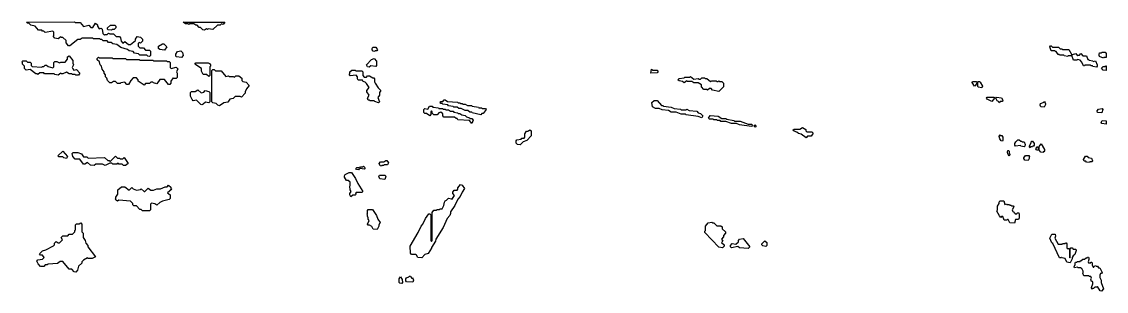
# Model space of a CAD drawing. Header units: millimetres. Extents: x 0 to 8737, y 0 to 572.
# Drawn here: x 1935 to 4112, y 30 to 572 of the extents above; entities that cross this region are included whole.
import ezdxf

# ---------------------------------------------------------------- set-up
doc = ezdxf.new("R2010")
doc.units = ezdxf.units.MM
doc.layers.add('K', color=7, linetype='Continuous')

msp = doc.modelspace()

# ---------------------------------------------------------------- linework, layer by layer
at = {"layer": 'K'}
for points in [[(2161.7, 508.6), (2159, 511.4), (2150.8, 512.9), (2148, 515.7), (2134.4, 520), (2126.2, 525.7), (2118, 527.2), (2115.2, 530), (2109.8, 530), (2107, 532.9), (2098.8, 532.9), (2096.1, 535.7), (2093.4, 535.7), (2092, 537.2), (2079.7, 537.2), (2078.3, 538.6), (2056.5, 538.6), (2052.4, 535.7), (2048.3, 535.7), (2031.9, 522.9), (2029.1, 522.9), (2024.3, 529.4), (2024.3, 533.6), (2018.2, 540), (2015.4, 540), (2014.1, 541.4), (2008.7, 537.1), (2001.8, 538.6), (1998.3, 542.3), (1999.7, 543.7), (1999.7, 550.8), (1997.7, 552.9), (1982.6, 550), (1979.9, 552.9), (1977.2, 552.9), (1975.8, 554.3), (1969, 554.3), (1962.1, 562.9), (1953.9, 564.3), (1949.8, 568.6), (1947.1, 568.6), (1944.8, 570.9), (2041.5, 571.6), (2042.9, 570.2), (2052.4, 570.2), (2059.3, 561.7), (2070.2, 564.5), (2074.3, 560.2), (2078.3, 560.2), (2083.8, 568.8), (2087.3, 565.1), (2087.3, 562.3), (2090.7, 557.4), (2094.8, 558.8), (2096.9, 556.6), (2098.3, 548), (2101.6, 544.5), (2102.9, 545.9), (2107, 545.9), (2109.8, 548.8), (2112.6, 547.4), (2119.4, 547.4), (2124.9, 541.6), (2131.7, 541.6), (2133.8, 539.4), (2135.2, 532.3), (2138.5, 528.8), (2142.6, 531.7), (2149.5, 525.9), (2153.5, 525.9), (2163.7, 533.7), (2163.7, 536.6), (2167.2, 541.6), (2174.1, 540.2), (2177.6, 536.6), (2177.6, 532.2), (2174.1, 528.6), (2171.3, 530), (2169.4, 527.9), (2169.4, 522.3), (2172.7, 518.8), (2179.6, 518.8), (2183.7, 514.5), (2191.9, 514.5), (2194, 512.3), (2194, 503.6), (2191.9, 501.4), (2188.4, 502.2), (2186.3, 504.3), (2172.6, 504.3), (2169.9, 507.2), (2161.7, 508.6)], [(2294.3, 560), (2291.6, 560), (2287.5, 564.3), (2284.7, 564.3), (2280.6, 567.2), (2272.5, 567.2), (2271.1, 565.7), (2269.7, 567.2), (2264.2, 567.2), (2259.2, 570.9), (2343.1, 570.9), (2339.5, 565.7), (2336.7, 567.1), (2334, 564.3), (2328.6, 564.3), (2319, 555.7), (2309.4, 557.1), (2308, 555.7), (2306.6, 557.1), (2302.6, 554.3), (2299.1, 555), (2294.3, 560)], [(2107.7, 559.4), (2113.9, 564.5), (2122.1, 564.5), (2124.3, 562.3), (2124.3, 559.4), (2120.8, 555.7), (2116.7, 555.7), (2115.3, 554.3), (2109.1, 555), (2107.7, 556.5), (2107.7, 559.4)], [(2217.8, 527.4), (2220.6, 527.4), (2226.8, 520.8), (2221.9, 514.3), (2212.3, 515.7), (2210.2, 517.9), (2210.2, 522.3), (2217.8, 527.4)], [(4027.1, 504.3), (4018.5, 504.3), (4017.9, 505.7), (4015.3, 505.7), (4011.3, 511.4), (4009.3, 511.4), (4008.7, 512.9), (4001.4, 512.9), (3999.1, 520.8), (4000.1, 523.1), (4001.6, 523.1), (4004.2, 520.2), (4016, 520.2), (4019.3, 517.4), (4023.9, 517.4), (4024.6, 515.9), (4037, 515.9), (4042.7, 505.1), (4041.6, 502.9), (4035.7, 502.9), (4035.1, 501.4), (4027.7, 502.9), (4027.1, 504.3)], [(1966.2, 467.2), (1963.5, 467.2), (1952.6, 475.7), (1944.4, 474.3), (1940.9, 477.9), (1940.9, 482.2), (1936.8, 486.5), (1936.8, 489.4), (1935.4, 490.8), (1937.5, 493.1), (1944.4, 493.1), (1947.2, 490.2), (1952.6, 490.2), (1954.7, 488), (1954.7, 483.7), (1956.7, 481.6), (1975.8, 480.2), (1977.2, 481.6), (1979.9, 481.6), (1982.6, 484.5), (1985.4, 484.5), (1988.2, 481.6), (1997.7, 478.8), (1999.7, 480.9), (1999.7, 489.4), (2001.8, 491.6), (2005.9, 491.6), (2011.4, 488.8), (2014.1, 490.2), (2022.3, 490.2), (2027, 496.6), (2027, 500.9), (2030.5, 503.1), (2038.1, 493.7), (2038.1, 488), (2039.5, 485.1), (2036.8, 479.4), (2038.1, 476.6), (2040.1, 474.5), (2045.6, 475.9), (2051.8, 468), (2049.7, 464.3), (2044.1, 464.3), (2042.8, 465.7), (2037.3, 465.7), (2035.9, 467.2), (2030.5, 467.2), (2025, 470), (2018.2, 467.2), (2015.4, 467.2), (2014.1, 468.5), (2008.7, 464.3), (2001.8, 465.7), (2000.4, 467.2), (1981.3, 467.2), (1979.9, 468.6), (1971.8, 468.6), (1967.6, 465.7), (1966.2, 467.2)], [(2258.2, 509.4), (2259.6, 503.7), (2256.1, 500), (2245.8, 500.7), (2244.4, 502.2), (2244.4, 506.6), (2247.8, 511.6), (2254.7, 513.1), (2258.2, 509.4)], [(2640.6, 512.2), (2638.6, 515.1), (2638.6, 518), (2640.1, 520.2), (2646, 520.2), (2649.4, 515.1), (2647.9, 512.9), (2645, 512.9), (2644, 511.4), (2640.6, 512.2)], [(4080.2, 484.3), (4069.2, 484.3), (4068.5, 482.9), (4066.4, 482.9), (4063.1, 490.1), (4059.9, 494.3), (4054.1, 495.7), (4053.4, 494.3), (4046.7, 494.3), (4043.1, 503.7), (4044.1, 505.9), (4050.8, 507.4), (4054.7, 503.1), (4055.3, 504.5), (4058.6, 504.5), (4061.3, 507.4), (4065.2, 503.1), (4072.5, 503.1), (4075.1, 495.9), (4077.1, 495.9), (4077.7, 494.5), (4085, 493.1), (4085.6, 491.7), (4090.8, 493.1), (4093.8, 485.1), (4093.8, 482.2), (4092.8, 480), (4085.5, 481.4), (4084.8, 482.9), (4080.9, 482.9), (4080.2, 484.3)], [(4097.6, 506.6), (4098.6, 508.8), (4102.5, 508.8), (4103.2, 510.2), (4109.9, 510.2), (4112.2, 508), (4111.9, 500), (4107.3, 500), (4106.6, 498.6), (4098.6, 501.5), (4097.6, 503.7), (4097.6, 506.6)], [(2134.5, 448.6), (2133.1, 447.2), (2127.5, 447.2), (2123.4, 451.4), (2119.4, 451.4), (2115.3, 448.6), (2112.5, 448.6), (2107.7, 453.6), (2106.3, 457.9), (2103.6, 460.8), (2103.6, 465.1), (2100.8, 467.9), (2100.8, 470.8), (2096.7, 476.5), (2095.4, 482.2), (2092.6, 485.1), (2091.3, 490.8), (2087.1, 495.1), (2087.1, 498), (2089.3, 500.3), (2090.7, 498.8), (2116.7, 498.8), (2118, 497.4), (2144, 497.4), (2145.4, 495.9), (2171.4, 495.9), (2172.7, 494.5), (2198.7, 494.5), (2200.1, 493.1), (2226, 493.1), (2227.4, 491.6), (2231.5, 491.6), (2233.6, 489.4), (2233.6, 479.4), (2235.6, 477.4), (2245.2, 480.2), (2248.7, 476.6), (2245.9, 470.8), (2247.3, 468), (2247.3, 459.4), (2245.2, 457.2), (2241, 457.2), (2239.7, 458.5), (2235, 452.2), (2235, 447.9), (2232.9, 445.7), (2230.1, 445.7), (2221.9, 455.7), (2212.4, 455.7), (2206.9, 447.1), (2200, 448.6), (2198.6, 450), (2194.6, 450), (2191.9, 447.2), (2183.7, 447.2), (2180.9, 444.3), (2169.2, 452.2), (2169.2, 455.1), (2165.8, 458.6), (2159.1, 458.6), (2154.3, 453.6), (2149.5, 445.7), (2146.7, 445.7), (2142.6, 450), (2134.5, 448.6)], [(2312.2, 487.3), (2314.3, 485.1), (2314.3, 482.2), (2312.9, 480.8), (2312.9, 463.6), (2310.8, 461.4), (2306.6, 465.7), (2299.8, 465.7), (2296.3, 472.2), (2296.3, 477.9), (2282.6, 486.5), (2284.7, 488.8), (2309.4, 488.8), (2312.2, 487.3)], [(2629.1, 480.7), (2627.2, 485.1), (2637.3, 495.9), (2643.1, 497.4), (2647.4, 492.3), (2647.4, 483.7), (2645.9, 481.4), (2636.4, 482.9), (2632.6, 480), (2629.1, 480.7)], [(4109.8, 481.6), (4110.4, 483.1), (4111.9, 483.1), (4112.2, 473.6), (4105.8, 474.3), (4102.8, 478), (4105.8, 481.6), (4109.8, 481.6)], [(2345, 461.7), (2350.4, 463.1), (2351.8, 461.6), (2360, 461.6), (2362.7, 460.2), (2365.4, 463.1), (2370.9, 463.1), (2377.2, 458), (2377.2, 453.7), (2379.2, 451.6), (2386, 450.2), (2392.2, 443.7), (2386.7, 436.5), (2384, 430.8), (2384, 427.9), (2376.4, 420), (2373.6, 421.4), (2364.1, 421.4), (2360, 417.2), (2353.2, 415.7), (2349.1, 410), (2340.9, 408.6), (2332.6, 402.9), (2329.2, 403.6), (2325.7, 407.2), (2318.9, 408.6), (2316.8, 410.8), (2316.8, 473.7), (2318.9, 475.9), (2321.7, 475.9), (2324.5, 473.1), (2335.4, 473.1), (2345, 461.7)], [(2643, 412.9), (2634.4, 412.9), (2633.4, 414.3), (2630.6, 414.3), (2629.1, 418), (2632.9, 423.7), (2628.1, 430.8), (2628.1, 433.7), (2632.9, 439.4), (2627.7, 447.2), (2624.8, 450), (2621, 451.5), (2619.1, 454.3), (2610.5, 454.3), (2609.1, 456.5), (2609.1, 460.8), (2606.7, 464.3), (2594.3, 462.9), (2592.8, 465.1), (2593.8, 466.6), (2593.8, 470.9), (2598.1, 474.5), (2604.9, 474.5), (2605.9, 473.1), (2618.3, 473.1), (2619.8, 470.9), (2619.8, 463.7), (2623, 460.2), (2627.7, 460.2), (2629.6, 463.1), (2633.5, 463.1), (2640.2, 458.8), (2642.1, 458.8), (2643.6, 456.6), (2643.6, 450.8), (2644.6, 448), (2650.7, 438.7), (2656.1, 433.7), (2653.2, 429.4), (2653.2, 423.7), (2650.3, 419.4), (2653.2, 410.8), (2651.7, 408.6), (2643.9, 411.5), (2643, 412.9)], [(3198.4, 467.9), (3199.1, 476), (3202.1, 474.5), (3210.6, 474.5), (3212.9, 472.3), (3210.6, 468.6), (3198.4, 467.9)], [(3321.7, 434.3), (3318.9, 437.2), (3316.1, 437.2), (3311.8, 434.3), (3310.3, 435.7), (3304.6, 435.7), (3299.6, 440.8), (3299.6, 445.1), (3293.2, 448.6), (3284.7, 448.6), (3280.4, 451.4), (3271.8, 451.4), (3270.4, 452.8), (3264.7, 448.5), (3261.9, 451.4), (3254.7, 452.9), (3252.5, 455.1), (3254.7, 457.3), (3264.7, 458.8), (3266.1, 460.2), (3276.1, 460.2), (3277.6, 461.7), (3284.7, 455.9), (3293.3, 457.4), (3294.7, 455.9), (3297.5, 455.9), (3300.3, 458.8), (3306.1, 458.8), (3307.6, 457.4), (3310.4, 457.4), (3317.5, 451.7), (3320.3, 453.1), (3328.9, 453.1), (3330.4, 451.6), (3333.1, 451.6), (3334.6, 453.1), (3336.1, 451.6), (3340.3, 451.6), (3344, 448), (3344, 440.8), (3334.6, 431.4), (3321.7, 434.3)], [(3851.9, 451.6), (3853, 449.4), (3849.3, 442.9), (3847.6, 442.1), (3842.9, 449.4), (3843.9, 451.6), (3851.9, 451.6)], [(3855.1, 451.6), (3857.8, 451.6), (3859.2, 450.2), (3863.5, 442.3), (3862.4, 438.6), (3855.1, 440), (3854.1, 442.2), (3854.1, 449.4), (3855.1, 451.6)], [(2295.7, 428.8), (2301.1, 430.2), (2303.9, 433.1), (2310.8, 431.6), (2312.9, 429.4), (2312.9, 410.8), (2310.8, 408.6), (2304, 410), (2299.9, 405.7), (2297.1, 404.3), (2295, 405), (2286.1, 414.3), (2279.3, 412.9), (2277.2, 415.1), (2274.4, 422.2), (2274.4, 429.4), (2276.5, 431.6), (2283.4, 431.6), (2288.9, 434.5), (2295.7, 428.8)], [(2834.8, 390), (2831, 392.9), (2825.3, 392.9), (2817.7, 397.2), (2812.9, 397.2), (2809.1, 400), (2802.4, 400), (2801.4, 401.4), (2791.9, 402.9), (2790.9, 404.3), (2780.4, 405.7), (2779.5, 407.2), (2776.6, 407.2), (2775.1, 409.4), (2776.6, 411.6), (2780.4, 411.6), (2783.3, 414.5), (2785.3, 414.5), (2790.1, 411.6), (2810.1, 410.2), (2811.1, 408.8), (2814.9, 408.8), (2815.8, 407.4), (2819.7, 407.4), (2820.6, 405.9), (2825.4, 405.9), (2830.1, 403.1), (2838.8, 403.1), (2839.7, 401.6), (2852.1, 400.2), (2853.1, 398.8), (2858.8, 398.8), (2859.8, 397.4), (2866.4, 397.4), (2867.9, 395.1), (2861.7, 387.2), (2858.8, 387.2), (2856.9, 384.3), (2839.6, 388.6), (2838.6, 390), (2834.8, 390)], [(3886.7, 420.2), (3887.8, 418), (3882.8, 411.4), (3872.8, 415.7), (3871.8, 418), (3872.8, 420.2), (3886.7, 420.2)], [(3901.8, 418.8), (3904.8, 413.7), (3903.8, 411.4), (3899.2, 411.4), (3897.1, 408.5), (3895.8, 411.5), (3893.1, 412.9), (3890.8, 418), (3891.8, 420.2), (3901.8, 418.8)], [(2809.1, 377.2), (2807.2, 377.2), (2804.3, 380), (2782.3, 380), (2780.9, 382.2), (2780.9, 386.5), (2776.6, 390), (2772.9, 388.6), (2769.1, 384.3), (2762.3, 384.3), (2758.9, 387.9), (2758.9, 390.8), (2757.6, 392.8), (2756.2, 390.8), (2756.2, 385.1), (2754.7, 382.8), (2748, 387.2), (2744.2, 387.2), (2742.7, 389.4), (2742.7, 395.1), (2744.2, 397.4), (2750.8, 395.9), (2753.7, 401.6), (2759.5, 401.6), (2760.5, 400.2), (2771.9, 398.8), (2772.9, 397.4), (2780.5, 397.4), (2781.5, 395.9), (2785.3, 395.9), (2786.3, 394.5), (2792, 394.5), (2795.8, 391.6), (2801.5, 391.6), (2802.5, 390.2), (2810.1, 388.8), (2811.1, 387.4), (2814.9, 387.4), (2818.7, 384.5), (2825.4, 383.1), (2828.3, 380.2), (2834, 378.8), (2834.9, 377.4), (2838.8, 377.4), (2841.2, 373.7), (2838.7, 367.1), (2833.9, 372.9), (2811, 374.3), (2809.1, 377.2)], [(3293.2, 381.4), (3269, 384.3), (3267.6, 385.7), (3259, 385.7), (3249.1, 390), (3239.1, 390), (3233.4, 392.9), (3220.5, 394.3), (3214.8, 397.2), (3207.7, 397.2), (3201.2, 400.8), (3199.8, 409.4), (3204.9, 413.1), (3210.6, 413.1), (3219.2, 403.1), (3222, 403.1), (3223.5, 401.6), (3239.1, 400.2), (3244.8, 397.3), (3257.7, 395.9), (3259.1, 394.5), (3269, 394.5), (3270.4, 396), (3274.8, 393.1), (3290.5, 391.6), (3293.3, 388.8), (3297.6, 387.3), (3302.6, 382.3), (3300.4, 378.6), (3293.2, 381.4)], [(3988.4, 411.8), (3990.1, 406.6), (3990.1, 405.1), (3987.8, 400), (3980.8, 400.7), (3979.4, 403.7), (3980.4, 407.3), (3987.7, 410.2), (3988.4, 411.8)], [(4105, 395.1), (4103.3, 388.6), (4094.3, 389.3), (4093.6, 392.3), (4096.6, 395.9), (4104, 397.4), (4105, 395.1)], [(3370.2, 367.2), (3360.2, 367.2), (3348.8, 371.4), (3338.8, 371.4), (3337.4, 372.9), (3331.7, 372.9), (3330.3, 374.3), (3324.6, 374.3), (3323.1, 375.7), (3316, 375.7), (3313.8, 378), (3317.4, 383.1), (3333.2, 381.6), (3340.3, 377.4), (3348.9, 377.4), (3350.3, 375.9), (3364.6, 373.1), (3366, 371.6), (3377.4, 371.6), (3393.1, 365.9), (3400.2, 365.9), (3402.4, 363.7), (3400.2, 361.4), (3375.9, 364.3), (3370.2, 367.2)], [(4111.9, 365.7), (4103.2, 367.2), (4102.2, 369.4), (4103.9, 373.1), (4112.2, 372.3), (4111.9, 365.7)], [(2927.8, 332.3), (2929.3, 334.5), (2937.9, 335.9), (2938.9, 337.4), (2943.6, 337.4), (2945, 339.4), (2945, 346.6), (2948.4, 351.6), (2951.3, 351.6), (2955.1, 354.5), (2957.6, 352.3), (2957.6, 342.2), (2949.5, 332.9), (2941.8, 330), (2936.1, 324.3), (2930.8, 325), (2927.8, 327.9), (2927.8, 332.3)], [(3407.3, 364.5), (3409.6, 362.3), (3407.3, 360), (3405, 362.3), (3407.3, 364.5)], [(3494.2, 347.2), (3491.3, 350), (3485.6, 351.4), (3483.4, 353.7), (3485.6, 355.9), (3497.1, 355.9), (3502.8, 358.8), (3509.3, 355.2), (3509.3, 352.3), (3511.4, 350.2), (3521.4, 350.2), (3523.6, 348), (3519.9, 341.4), (3512.8, 341.4), (3509.9, 338.6), (3499.9, 345.7), (3494.2, 347.2)], [(3902.5, 343.1), (3904.8, 339.4), (3904.8, 333.7), (3903.8, 331.4), (3901.4, 332.2), (3898.7, 336.5), (3897.4, 340.8), (3898.4, 344.7), (3899.2, 343.1), (3902.5, 343.1)], [(3934.5, 334.5), (3937.2, 334.5), (3940.5, 331.6), (3942.5, 331.6), (3943.2, 330.2), (3947.1, 330.2), (3949.4, 325.1), (3948.4, 321.5), (3947.1, 320), (3940.4, 321.5), (3939.8, 322.9), (3929.9, 321.4), (3928.9, 323.7), (3928.9, 326.6), (3930.6, 330.2), (3934.5, 334.5)], [(3966.1, 321.4), (3964.8, 321.4), (3964.2, 320), (3960.2, 320), (3959.6, 318.5), (3958.4, 319.3), (3957.8, 322.3), (3961.1, 328), (3962.1, 331.6), (3964.2, 331.6), (3967.2, 326.6), (3967.2, 323.7), (3966.1, 321.4)], [(2007.8, 302.3), (2018.2, 311.7), (2027.2, 300.8), (2025.1, 297.1), (2020.2, 297.9), (2018.2, 300), (2010, 300), (2007.8, 302.3)], [(2055.2, 305.9), (2059.3, 300.2), (2066.1, 300.2), (2068.8, 297.4), (2101.6, 298.8), (2108.5, 293.1), (2111.2, 293.1), (2112.6, 291.6), (2113.9, 291.6), (2123.5, 301.7), (2127.6, 297.4), (2131.7, 297.4), (2133.1, 295.9), (2138.5, 295.9), (2141.3, 298.8), (2148.9, 286.5), (2144, 282.9), (2139.8, 282.9), (2137.1, 285.7), (2130.3, 285.7), (2128.9, 287.1), (2126.2, 285.7), (2118, 285.7), (2116.6, 287.2), (2112.6, 287.2), (2103, 282.9), (2097.5, 285.7), (2083.9, 285.7), (2081.1, 282.9), (2073.5, 283.6), (2067.4, 288.6), (2062, 285.7), (2059.2, 285.7), (2052.3, 295.7), (2042.8, 295.7), (2037.9, 300.8), (2036.6, 306.6), (2038.7, 308.8), (2048.3, 308.8), (2055.2, 305.9)], [(3914.8, 313.1), (3916.3, 313.1), (3917.3, 310.8), (3917.3, 308), (3918.6, 305.1), (3917.5, 301.3), (3914.5, 306.5), (3913.8, 309.4), (3914.8, 313.1)], [(3970.9, 316.5), (3973.2, 320.2), (3974.7, 320.2), (3975.7, 318), (3975.7, 315.1), (3974.7, 312.8), (3971.9, 314.3), (3970.9, 316.5)], [(3980.8, 309.3), (3977.5, 313.6), (3977.5, 320.9), (3981.2, 326), (3988.2, 315.1), (3988.2, 312.2), (3987.1, 310), (3985.8, 310), (3985.2, 308.6), (3980.8, 309.3)], [(2662.1, 290.2), (2665.9, 293.1), (2667.9, 293.1), (2671.3, 288), (2669.8, 284.3), (2663.1, 284.3), (2662.2, 282.9), (2658.4, 282.9), (2657.4, 281.4), (2654.9, 282.2), (2652.9, 286.5), (2655.4, 290.2), (2662.1, 290.2)], [(3946.6, 298), (3950.3, 303.1), (3957, 303.1), (3958, 300.8), (3957.3, 299.4), (3957.3, 296.5), (3955.6, 292.9), (3948.6, 293.6), (3946.6, 296.5), (3946.6, 298)], [(4078.4, 288.6), (4072.7, 289.3), (4071, 291.4), (4067.7, 291.4), (4066.7, 295.1), (4070.4, 301.6), (4073.8, 301.6), (4075.8, 298.8), (4082.3, 297.3), (4084.7, 292.3), (4083.6, 290), (4079, 290), (4078.4, 288.6)], [(2593.8, 237.9), (2593.8, 240.9), (2594.7, 242.3), (2594.7, 249.3), (2590.5, 252.9), (2587.6, 252.9), (2583.3, 259.4), (2583.3, 262.3), (2584.7, 264.5), (2592.4, 268.8), (2597.3, 268.8), (2605.4, 256.6), (2610.2, 246.6), (2619.8, 230.8), (2618.3, 228.6), (2606.8, 228.6), (2605.5, 226.5), (2606.4, 225.1), (2604.9, 222.9), (2600.1, 222.9), (2596.2, 220), (2593.8, 223.7), (2593.8, 226.6), (2596.6, 230.8), (2594.7, 233.7), (2594.7, 236.5), (2593.8, 237.9)], [(2613.1, 276.5), (2611.6, 274.3), (2607.2, 275), (2606.2, 276.5), (2607.7, 278.8), (2611.6, 278.8), (2613.1, 276.5)], [(2621.1, 281.7), (2624.6, 278), (2623, 275.7), (2614.8, 276.4), (2613.8, 278), (2615.3, 280.2), (2620.1, 280.2), (2621.1, 281.7)], [(2664.1, 254.3), (2654.4, 255.7), (2652, 260.8), (2653.5, 263.1), (2665, 263.1), (2666.5, 260.8), (2664.1, 254.3)], [(2124.8, 212.9), (2122.7, 215.1), (2124.1, 216.6), (2124.1, 219.4), (2128.2, 225.1), (2128.2, 233.7), (2135.7, 240.2), (2142.6, 240.2), (2150.8, 233.1), (2156.3, 238.8), (2159.1, 235.9), (2165.9, 233.1), (2174, 234.5), (2175.4, 236), (2180.9, 230.2), (2182.2, 230.2), (2189.1, 237.4), (2194.6, 233.1), (2200, 233.1), (2206.8, 235.9), (2213.7, 235.9), (2223.2, 240.2), (2227.3, 240.2), (2230.1, 243.1), (2235, 239.4), (2235, 236.6), (2236.4, 235.1), (2228.2, 228), (2233.6, 223.7), (2233.6, 216.5), (2231.5, 214.3), (2217.8, 211.4), (2212.4, 208.6), (2206.9, 202.8), (2202.7, 205.7), (2196, 207.1), (2194, 205.1), (2194, 193.6), (2191.9, 191.4), (2178.1, 191.4), (2175.4, 194.3), (2172.6, 194.3), (2165.8, 201.4), (2160.3, 201.4), (2158.2, 203.6), (2158.2, 206.5), (2153.5, 211.4), (2130.3, 212.9), (2127.6, 211.4), (2124.8, 212.9)], [(2715, 120.8), (2731.2, 148), (2737, 160.9), (2740.8, 165.2), (2745.6, 176.6), (2752.7, 185.9), (2754.8, 185.9), (2756.2, 183.7), (2756.2, 132.3), (2757.6, 130.3), (2758.9, 132.3), (2758.9, 188), (2762.3, 193.1), (2768, 193.1), (2769, 194.5), (2773.7, 194.5), (2774.7, 195.9), (2779.5, 195.9), (2782.8, 202.3), (2783.7, 209.4), (2785.2, 211.6), (2788.1, 213), (2791.9, 217.4), (2797.7, 215.9), (2798.6, 214.6), (2803.7, 222.3), (2800.9, 226.5), (2800.9, 229.4), (2803.3, 233.1), (2809.1, 233.1), (2810.4, 235.1), (2810.4, 238), (2815.8, 244.5), (2819.7, 243), (2824, 236.5), (2819.2, 229.3), (2815.4, 220.8), (2810.6, 215.1), (2804.9, 202.2), (2796.3, 189.4), (2796.3, 186.5), (2794.4, 182.2), (2789.6, 176.5), (2781, 157.9), (2766.7, 135.1), (2765.8, 130.8), (2758.1, 117.9), (2758.1, 116.5), (2751, 105.7), (2744.3, 104.3), (2738.5, 97.1), (2730.3, 97.9), (2727.9, 102.9), (2726, 104.3), (2717.4, 104.3), (2716, 106.5), (2715, 120.8)], [(3894.1, 200.9), (3897.4, 206.6), (3897.4, 209.4), (3898.4, 211.6), (3906.4, 211.6), (3908.4, 204.5), (3911.6, 206), (3912.3, 204.5), (3918.2, 204.5), (3918.9, 203.1), (3921.5, 203.1), (3922.2, 201.6), (3925.4, 201.6), (3926.5, 199.4), (3923.2, 193.7), (3924.8, 190.2), (3926.1, 190.2), (3927.4, 187.4), (3928.7, 187.4), (3929.4, 185.9), (3932.5, 185.9), (3933.2, 187.4), (3936.6, 187.4), (3937.6, 185.1), (3937.6, 177.9), (3935.9, 174.3), (3930.1, 174.3), (3928.1, 167.1), (3918.4, 167.9), (3915.5, 174.3), (3913.6, 174.3), (3913, 172.9), (3906.9, 172.9), (3904.3, 180), (3901.8, 180), (3900.4, 178.5), (3897.7, 181.5), (3892.8, 190.8), (3894.1, 193.7), (3894.1, 200.9)], [(2632.9, 172.2), (2631, 175.1), (2631, 177.9), (2629.1, 180.8), (2629.1, 183.7), (2628.1, 185.1), (2629.1, 186.6), (2629.1, 192.3), (2630.6, 194.5), (2639.3, 194.5), (2647.4, 182.3), (2650.3, 175.2), (2655.1, 168), (2652.2, 163.7), (2652.2, 160.8), (2648.8, 154.3), (2640.6, 155), (2638.2, 160), (2633.5, 162.9), (2630.6, 162.9), (2629.1, 165.1), (2632.9, 172.2)], [(1973.1, 80), (1968.2, 85.1), (1965.5, 90.8), (1967.6, 93.1), (1977.2, 94.5), (1980.5, 98), (1977.1, 102.9), (1973.1, 102.9), (1970.9, 105.1), (1977.2, 111.6), (1984, 113.1), (1999, 121.6), (2001, 123.7), (2001, 126.6), (2004.5, 130.2), (2008.7, 127.4), (2011.3, 127.4), (2017.4, 133.7), (2014.7, 138), (2018.2, 141.6), (2027.7, 141.6), (2030.5, 144.5), (2037.3, 144.5), (2042, 149.4), (2042, 152.3), (2043.4, 153.7), (2043.4, 163.7), (2045.5, 165.9), (2051, 165.9), (2053.8, 167.4), (2055.9, 165.1), (2055.9, 149.4), (2058.6, 146.6), (2058.6, 138), (2062.7, 132.3), (2064.1, 126.6), (2068.2, 122.3), (2068.2, 119.4), (2083.3, 99.4), (2077, 95.7), (2068.7, 95.7), (2067.4, 97.1), (2059.3, 92.9), (2055.9, 89.4), (2055.9, 86.5), (2049.1, 80.8), (2047.7, 72.2), (2044.2, 68.6), (2040.7, 69.3), (2035.9, 74.3), (2030.5, 74.3), (2018.2, 90), (2012.8, 90), (2007.3, 85.7), (1988.2, 84.3), (1986.8, 82.9), (1982.7, 82.9), (1980, 80), (1973.1, 80)], [(3306.7, 147.9), (3306.7, 150.9), (3308.1, 152.3), (3308.1, 160.9), (3313.2, 167.3), (3320.4, 168.8), (3321.8, 167.4), (3324.7, 167.4), (3330.4, 161.6), (3338.9, 161.6), (3341.1, 159.4), (3341.1, 155.2), (3348.2, 149.4), (3348.2, 146.5), (3344, 142.2), (3344, 139.4), (3339.7, 135.1), (3342.6, 130.8), (3339.7, 128), (3345.4, 123.7), (3345.4, 120.8), (3341.8, 117.1), (3334.5, 118.6), (3306.7, 147.9)], [(3373, 120), (3360.2, 117.1), (3358, 119.4), (3358, 122.3), (3361.6, 125.9), (3368.8, 124.5), (3373.7, 129.4), (3373.7, 132.3), (3375.9, 134.5), (3383.1, 135.9), (3396.7, 119.4), (3393.1, 115.7), (3375.9, 117.2), (3373, 120)], [(3420.7, 123.6), (3420.7, 125.2), (3427.2, 131.7), (3430.9, 128), (3430.9, 122.2), (3428.7, 120), (3422.9, 121.4), (3420.7, 123.6)], [(4009.2, 136.5), (4015.4, 124.5), (4023.8, 124.5), (4024.4, 125.9), (4029.7, 125.9), (4030.3, 127.4), (4031.8, 127.4), (4032.8, 125.1), (4032.8, 118), (4033.7, 115.9), (4037, 115.9), (4038.1, 113.7), (4038.1, 99.4), (4038.9, 97.5), (4039.8, 99.4), (4039.8, 115.1), (4040.8, 117.4), (4043.6, 117.4), (4045.6, 114.5), (4050.8, 114.5), (4051.8, 112.3), (4048.9, 104.3), (4045.6, 101.5), (4044, 97.9), (4044, 95.1), (4039.6, 87.1), (4033, 88.6), (4029.7, 95.7), (4023.1, 97.2), (4022.5, 98.4), (4021.9, 97.2), (4018.5, 97.2), (4004.7, 125.8), (4002.8, 127.2), (3999.1, 136.5), (4002.8, 144.5), (4009.5, 144.5), (4010.5, 140.8), (4009.2, 136.5)], [(4081.2, 53.7), (4082.5, 56.5), (4080.9, 60), (4077.6, 60), (4076.9, 61.4), (4067.1, 61.4), (4065.4, 66.5), (4066.1, 68), (4066.1, 70.8), (4063.2, 75.7), (4061.8, 75.7), (4061.2, 77.2), (4055.3, 77.2), (4054.6, 78.6), (4048.7, 77.1), (4047.7, 79.4), (4049.7, 83.7), (4049.7, 86.6), (4050.7, 88.8), (4053.3, 88.8), (4054, 90.2), (4059.9, 90.2), (4060.5, 91.6), (4063.2, 91.6), (4065.1, 94.5), (4068.4, 94.5), (4071.7, 97.4), (4073.7, 97.4), (4074.3, 98.8), (4076.4, 98.8), (4077.4, 96.6), (4077.4, 93.7), (4075.5, 89.4), (4076.4, 87.4), (4080.9, 87.4), (4081.5, 88.8), (4083, 88.8), (4084, 86.6), (4084, 82.3), (4085.6, 78.8), (4087.4, 78.8), (4088.1, 80.2), (4091.5, 81.7), (4092.2, 80.2), (4094.8, 80.2), (4096.7, 77.4), (4099.4, 77.4), (4103.7, 68), (4102.7, 65.7), (4100.7, 65.7), (4099.1, 62.2), (4099.1, 58), (4101.7, 52.3), (4101.7, 48), (4106.3, 35.1), (4102.6, 30), (4099.6, 30.7), (4094.7, 39.9), (4093.5, 38.6), (4089.5, 38.6), (4086.2, 35.7), (4084.3, 35.7), (4083.5, 34.1), (4082.5, 38), (4085.1, 45.1), (4085.1, 47.9), (4084.2, 50), (4082.8, 50), (4081.2, 53.7)], [(2699.9, 47.9), (2698.4, 45.7), (2694, 46.4), (2693, 47.9), (2693, 55.1), (2695.5, 58.9), (2699, 53.7), (2699.9, 47.9)], [(2713.6, 60.2), (2715.6, 60.2), (2718.4, 56), (2719.4, 57.5), (2721.9, 52.3), (2720.4, 48.6), (2707.4, 49.3), (2706.4, 50.8), (2706.4, 55.1), (2707.9, 57.3), (2712.6, 58.8), (2713.6, 60.2)]]:
    msp.add_lwpolyline(points, close=True, dxfattribs=at)

doc.saveas('drawing.dxf')
